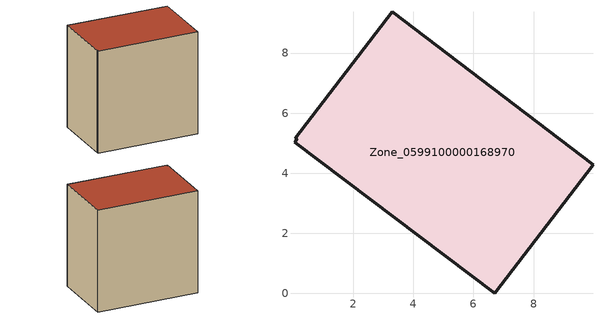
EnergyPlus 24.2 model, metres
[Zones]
Zone_0599100000168970
 floor ground (C_G): 9.98,4.28 6.71,0 0.04,5.04 0.13,5.15 0.07,5.17 3.29,9.38 z3.69
 wall outside (C_F): 9.98,4.28 3.29,9.38 0.07,5.17 0.13,5.15 0.04,5.04 6.71,0 9.98,4.28 z3.69:12.13
 roof outside (C_R): 6.71,0 9.98,4.28 3.29,9.38 0.07,5.17 0.13,5.15 0.04,5.04 z12.13
[BUILDING]
Pand.0599100000168970: North Axis=0; Terrain=City; Loads Convergence Tolerance Value=0.04; Temperature Convergence Tolerance Value=0.4; Solar Distribution=FullExterior; Maximum Number of Warmup Days=25; Minimum Number of Warmup Days=1
[Site:Location]
Rotterdam.The.Hague.AP_ZH_NLD Design_Conditions: Latitude=51.96; Longitude=4.45; Time Zone=1; Elevation=-4.5
[SITE:GROUNDTEMPERATURE:BUILDINGSURFACE]
18, 18, 18, 18, 18, 18, 18, 18, 18, 18, 18, 18
[MATERIAL] Thermal Absorptance=0.9; Solar Absorptance=0.7; Visible Absorptance=0.7
Name | Roughness | Thickness | Conductivity | Density | Specific Heat
G.TI.1975-1991 | MediumSmooth | 0.15 | 0.288461 | 540 | 1210
F.TI.1975-1991 | Rough | 0.3 | 0.230769 | 1920 | 840
R.TI.1975-1991 | MediumRough | 0.2 | 0.153846 | 1500 | 1000
[CONSTRUCTION]
C_G: G.TI.1975-1991
C_F: F.TI.1975-1991
C_R: R.TI.1975-1991
[ZONE]
Zone_0599100000168970: Type=1; Multiplier=1; Ceiling Height=Autocalculate; Volume=Autocalculate; Floor Area=autocalculate; Part of Total Floor Area=Yes
[ZONEINFILTRATION:DESIGNFLOWRATE]
Infil_Zone_0599100000168970: Zone or ZoneList or Space or SpaceList=Zone_0599100000168970; Schedule=AlwaysOn; Design Flow Rate Calculation Method=Flow/Area; Flow Rate per Floor Area=0.003; Constant Term Coefficient=1; Temperature Term Coefficient=0; Velocity Term Coefficient=0; Velocity Squared Term Coefficient=0
[HVACTEMPLATE:ZONE:IDEALLOADSAIRSYSTEM]
Zone_0599100000168970: Maximum Heating Supply Air Temperature=50; Minimum Cooling Supply Air Temperature=13; Maximum Heating Supply Air Humidity Ratio=0.0156; Minimum Cooling Supply Air Humidity Ratio=0.0077; Heating Limit=NoLimit; Cooling Limit=NoLimit; Dehumidification Control Type=ConstantSensibleHeatRatio; Cooling Sensible Heat Ratio=0.7; Dehumidification Setpoint=60; Humidification Control Type=None; Humidification Setpoint=30; Outdoor Air Method=None; Outdoor Air Flow Rate per Person=0.00944; Outdoor Air Flow Rate per Zone Floor Area=0; Outdoor Air Flow Rate per Zone=0; Demand Controlled Ventilation Type=None; Outdoor Air Economizer Type=NoEconomizer; Heat Recovery Type=None; Sensible Heat Recovery Effectiveness=0.7; Latent Heat Recovery Effectiveness=0.65
[ZONECONTROL:THERMOSTAT]
ThermostatControl_Zone_0599100000168970: Zone or ZoneList=Zone_0599100000168970; Control Type Schedule=DualSetpointControlType; Control 1=Thermostat_Zone_0599100000168970; Temperature Difference Between Cutout And Setpoint=0
[THERMOSTATSETPOINT:DUALSETPOINT]
Thermostat_Zone_0599100000168970: Heating Setpoint Temperature Schedule=HeatingSetpoint_Zone_0599100000168970; Cooling Setpoint Temperature Schedule=CoolingSetpoint_Zone_0599100000168970
[SCHEDULE:COMPACT]
HeatingSetpoint_Zone_0599100000168970: Through: 12/31, For: AllDays, Until: 24:00, 21
CoolingSetpoint_Zone_0599100000168970: Through: 12/31, For: AllDays, Until: 24:00, 24
DualSetpointControlType: Through: 12/31, For: AllDays, Until: 24:00, 4
AlwaysOn: Through: 12/31, For: AllDays, Until: 24:00, 1
